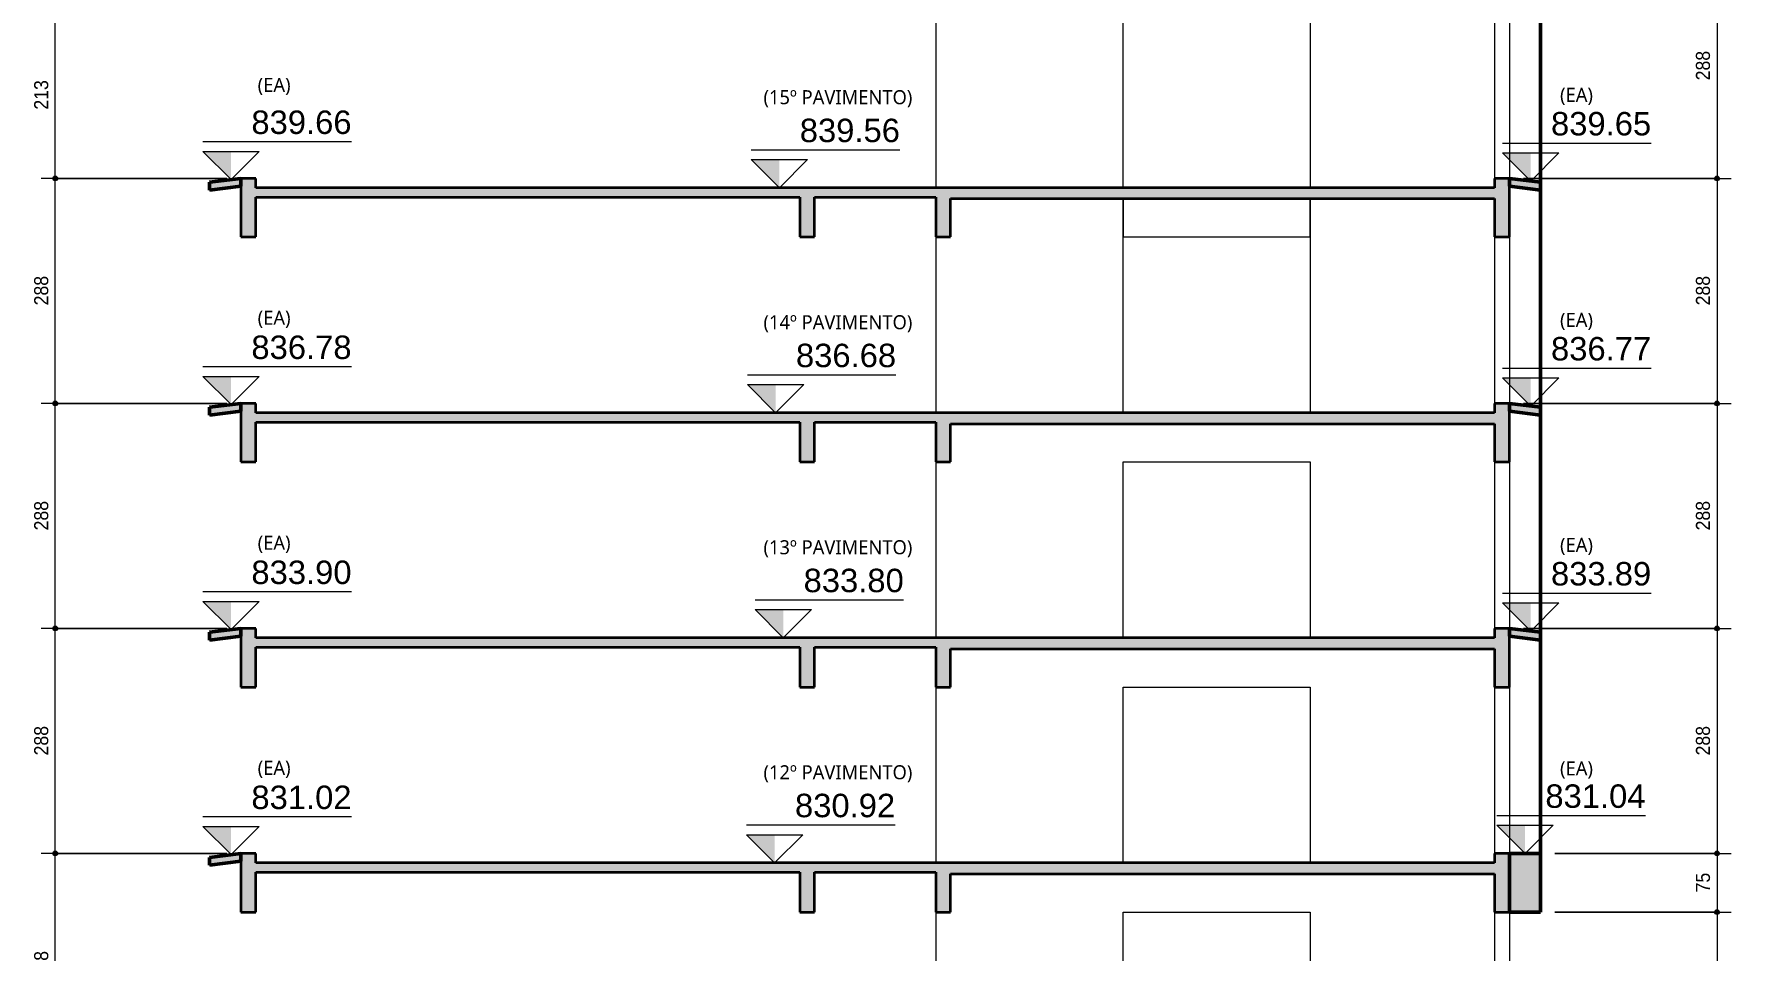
# Model space of a CAD drawing. Header units: centimetres. Extents: x -2102 to 22188, y -1637 to 88376.
# Drawn here: x 8400 to 10571, y 82980 to 84153 of the extents above; entities that cross this region are included whole.
import ezdxf

# ---------------------------------------------------------------- set-up
doc = ezdxf.new("R2010")
doc.units = ezdxf.units.CM
for name, color, linetype, lineweight in [('A-ANNO-DIMS', 7, 'Continuous', 9), ('A-ANNO-DIMS-120', 7, 'Continuous', 9), ('A-FLOR', 7, 'Continuous', 18), ('G-ANNO-DIMS', 7, 'Continuous', 9), ('G-ANNO-TEXT', 7, 'Continuous', 9), ('S-BEAM', 7, 'Continuous', 18), ('S-COLS', 7, 'Continuous', 18)]:
    doc.layers.add(name, color=color, linetype=linetype, lineweight=lineweight)
doc.styles.add('Arial_1', font='arial.ttf', dxfattribs={"width": 0.9, "height": 18})
doc.styles.add('Arial_2', font='arial.ttf', dxfattribs={"height": 30})
doc.styles.add('Gadugi_2', font='gadugi.ttf', dxfattribs={"height": 18})
doc.dimstyles.new('PED_1_5mm_ESQ_2', dxfattribs={"dimscale": 30.48, "dimtxt": 18.364669, "dimasz": 0.787402, "dimexe": 0.590551, "dimexo": 0.590551, "dimgap": 0.11811, "dimtad": 1, "dimdec": 1, "dimrnd": 0.5, "dimdsep": 46, "dimtxsty": 'Arial_1', "dimblk1": 'DOTSMALL', "dimblk2": 'DOTSMALL', "dimsah": 1, "dimcen": 0.09, "dimdle": 1.181102, "dimazin": 0, "dimtfac": 1, "dimtdec": 4, "dimtix": 1, "dimtmove": 0, "dimatfit": 3, "dimfxl": 1, "dimtvp": 1, "dimtolj": 1, "dimtzin": 0, "dimarcsym": 2})

# ---------------------------------------------------------------- blocks, each defined once
blk = doc.blocks.new('DIMBLOCK171-CT K 002 - CORTE B-B')
at = {"layer": 'A-ANNO-DIMS-120'}
h = blk.add_hatch(color=256, dxfattribs=at)
edge = h.paths.add_edge_path(flags=0)
edge.add_arc((10553.3, 84256), 3, 0, 360)
h = blk.add_hatch(color=256, dxfattribs=at)
edge = h.paths.add_edge_path(flags=0)
edge.add_arc((10553.3, 83968), 3, 0, 360)
for p, q in [((10305.6, 84256), (10571.3, 84256)), ((10553.3, 84256), (10305.6, 84256)), ((10553.3, 84256), (10553.3, 83968)), ((10305.6, 83968), (10571.3, 83968)), ((10553.3, 83968), (10305.6, 83968))]:
    blk.add_line(p, q, dxfattribs=at)
for centre in [(10553.3, 84256), (10553.3, 83968)]:
    blk.add_circle(centre, 3, dxfattribs=at)
at = {"layer": 'A-ANNO-DIMS-120', "color": 0, "insert": (10526.3, 84093.4), "char_height": 18, "width": 44.753, "attachment_point": 1, "rotation": 90, "line_spacing_factor": 0.941778, "style": 'Arial_1'}
blk.add_mtext('288', dxfattribs=at)
blk = doc.blocks.new('_DotSmall')
at = {"color": 0, "linetype": 'ByBlock', "const_width": 0.5}
blk.add_lwpolyline([(-0.0625, 0, 1), (0.0625, 0, 1)], format="xyb", close=True, dxfattribs=at)
blk = doc.blocks.new('DIMBLOCK172-CT K 002 - CORTE B-B')
at = {"layer": 'A-ANNO-DIMS-120'}
h = blk.add_hatch(color=256, dxfattribs=at)
edge = h.paths.add_edge_path(flags=0)
edge.add_arc((10553.3, 83968), 3, 0, 360)
h = blk.add_hatch(color=256, dxfattribs=at)
edge = h.paths.add_edge_path(flags=0)
edge.add_arc((10553.3, 83680), 3, 0, 360)
for p, q in [((10305.6, 83968), (10571.3, 83968)), ((10553.3, 83968), (10305.6, 83968)), ((10553.3, 83968), (10553.3, 83680)), ((10305.6, 83680), (10571.3, 83680)), ((10553.3, 83680), (10305.6, 83680))]:
    blk.add_line(p, q, dxfattribs=at)
for centre in [(10553.3, 83968), (10553.3, 83680)]:
    blk.add_circle(centre, 3, dxfattribs=at)
at = {"layer": 'A-ANNO-DIMS-120', "color": 0, "insert": (10526.3, 83805.4), "char_height": 18, "width": 44.753, "attachment_point": 1, "rotation": 90, "line_spacing_factor": 0.941778, "style": 'Arial_1'}
blk.add_mtext('288', dxfattribs=at)
blk = doc.blocks.new('DIMBLOCK173-CT K 002 - CORTE B-B')
at = {"layer": 'A-ANNO-DIMS-120'}
h = blk.add_hatch(color=256, dxfattribs=at)
edge = h.paths.add_edge_path(flags=0)
edge.add_arc((10553.3, 83680), 3, 0, 360)
h = blk.add_hatch(color=256, dxfattribs=at)
edge = h.paths.add_edge_path(flags=0)
edge.add_arc((10553.3, 83392), 3, 0, 360)
for p, q in [((10305.6, 83680), (10571.3, 83680)), ((10553.3, 83680), (10305.6, 83680)), ((10553.3, 83680), (10553.3, 83392)), ((10305.6, 83392), (10571.3, 83392)), ((10553.3, 83392), (10305.6, 83392))]:
    blk.add_line(p, q, dxfattribs=at)
for centre in [(10553.3, 83680), (10553.3, 83392)]:
    blk.add_circle(centre, 3, dxfattribs=at)
at = {"layer": 'A-ANNO-DIMS-120', "color": 0, "insert": (10526.3, 83517.4), "char_height": 18, "width": 44.753, "attachment_point": 1, "rotation": 90, "line_spacing_factor": 0.941778, "style": 'Arial_1'}
blk.add_mtext('288', dxfattribs=at)
blk = doc.blocks.new('DIMBLOCK174-CT K 002 - CORTE B-B')
at = {"layer": 'A-ANNO-DIMS-120'}
h = blk.add_hatch(color=256, dxfattribs=at)
edge = h.paths.add_edge_path(flags=0)
edge.add_arc((10553.3, 83392), 3, 0, 360)
h = blk.add_hatch(color=256, dxfattribs=at)
edge = h.paths.add_edge_path(flags=0)
edge.add_arc((10553.3, 83104), 3, 0, 360)
for p, q in [((10305.6, 83392), (10571.3, 83392)), ((10553.3, 83392), (10305.6, 83392)), ((10553.3, 83392), (10553.3, 83104)), ((10345.6, 83104), (10571.3, 83104)), ((10553.3, 83104), (10345.6, 83104))]:
    blk.add_line(p, q, dxfattribs=at)
for centre in [(10553.3, 83392), (10553.3, 83104)]:
    blk.add_circle(centre, 3, dxfattribs=at)
at = {"layer": 'A-ANNO-DIMS-120', "color": 0, "insert": (10526.3, 83229.4), "char_height": 18, "width": 44.753, "attachment_point": 1, "rotation": 90, "line_spacing_factor": 0.941778, "style": 'Arial_1'}
blk.add_mtext('288', dxfattribs=at)
blk = doc.blocks.new('DIMBLOCK175-CT K 002 - CORTE B-B')
at = {"layer": 'A-ANNO-DIMS-120'}
h = blk.add_hatch(color=256, dxfattribs=at)
edge = h.paths.add_edge_path(flags=0)
edge.add_arc((10553.3, 83104), 3, 0, 360)
h = blk.add_hatch(color=256, dxfattribs=at)
edge = h.paths.add_edge_path(flags=0)
edge.add_arc((10553.3, 83029), 3, 0, 360)
for p, q in [((10345.6, 83104), (10571.3, 83104)), ((10553.3, 83104), (10345.6, 83104)), ((10553.3, 83104), (10553.3, 83029)), ((10345.6, 83029), (10571.3, 83029)), ((10553.3, 83029), (10345.6, 83029))]:
    blk.add_line(p, q, dxfattribs=at)
for centre in [(10553.3, 83104), (10553.3, 83029)]:
    blk.add_circle(centre, 3, dxfattribs=at)
at = {"layer": 'A-ANNO-DIMS-120', "color": 0, "insert": (10526.3, 83054.1), "char_height": 18, "width": 29.836, "attachment_point": 1, "rotation": 90, "line_spacing_factor": 0.941778, "style": 'Arial_1'}
blk.add_mtext('75', dxfattribs=at)
blk = doc.blocks.new('DIMBLOCK176-CT K 002 - CORTE B-B')
at = {"layer": 'A-ANNO-DIMS-120'}
h = blk.add_hatch(color=256, dxfattribs=at)
edge = h.paths.add_edge_path(flags=0)
edge.add_arc((10553.3, 83029), 3, 0, 360)
h = blk.add_hatch(color=256, dxfattribs=at)
edge = h.paths.add_edge_path(flags=0)
edge.add_arc((10553.3, 82816), 3, 0, 360)
for p, q in [((10345.6, 83029), (10571.3, 83029)), ((10553.3, 83029), (10345.6, 83029)), ((10553.3, 83029), (10553.3, 82816)), ((10345.6, 82816), (10571.3, 82816)), ((10553.3, 82816), (10345.6, 82816))]:
    blk.add_line(p, q, dxfattribs=at)
for centre in [(10553.3, 83029), (10553.3, 82816)]:
    blk.add_circle(centre, 3, dxfattribs=at)
at = {"layer": 'A-ANNO-DIMS-120', "color": 0, "insert": (10526.3, 82903.9), "char_height": 18, "width": 44.753, "attachment_point": 1, "rotation": 90, "line_spacing_factor": 0.941778, "style": 'Arial_1'}
blk.add_mtext('213', dxfattribs=at)
blk = doc.blocks.new('DIMBLOCK206-CT K 002 - CORTE B-B')
at = {"layer": 'A-ANNO-DIMS-120'}
h = blk.add_hatch(color=256, dxfattribs=at)
edge = h.paths.add_edge_path(flags=0)
edge.add_arc((8427, 83104), 3, 0, 360)
h = blk.add_hatch(color=256, dxfattribs=at)
edge = h.paths.add_edge_path(flags=0)
edge.add_arc((8427, 82816), 3, 0, 360)
for p, q in [((8646.6, 83104), (8409, 83104)), ((8427, 82816), (8427, 83104)), ((8427, 83104), (8646.6, 83104)), ((8646.6, 82816), (8409, 82816)), ((8427, 82816), (8646.6, 82816))]:
    blk.add_line(p, q, dxfattribs=at)
for centre in [(8427, 83104), (8427, 82816)]:
    blk.add_circle(centre, 3, dxfattribs=at)
at = {"layer": 'A-ANNO-DIMS-120', "color": 0, "insert": (8400.1, 82941.4), "char_height": 18, "width": 44.753, "attachment_point": 1, "rotation": 90, "line_spacing_factor": 0.941778, "style": 'Arial_1'}
blk.add_mtext('288', dxfattribs=at)
blk = doc.blocks.new('DIMBLOCK207-CT K 002 - CORTE B-B')
at = {"layer": 'A-ANNO-DIMS-120'}
h = blk.add_hatch(color=256, dxfattribs=at)
edge = h.paths.add_edge_path(flags=0)
edge.add_arc((8427, 83392), 3, 0, 360)
h = blk.add_hatch(color=256, dxfattribs=at)
edge = h.paths.add_edge_path(flags=0)
edge.add_arc((8427, 83104), 3, 0, 360)
for p, q in [((8646.6, 83392), (8409, 83392)), ((8427, 83104), (8427, 83392)), ((8427, 83392), (8646.6, 83392)), ((8646.6, 83104), (8409, 83104)), ((8427, 83104), (8646.6, 83104))]:
    blk.add_line(p, q, dxfattribs=at)
for centre in [(8427, 83392), (8427, 83104)]:
    blk.add_circle(centre, 3, dxfattribs=at)
at = {"layer": 'A-ANNO-DIMS-120', "color": 0, "insert": (8400.1, 83229.4), "char_height": 18, "width": 44.753, "attachment_point": 1, "rotation": 90, "line_spacing_factor": 0.941778, "style": 'Arial_1'}
blk.add_mtext('288', dxfattribs=at)
blk = doc.blocks.new('DIMBLOCK208-CT K 002 - CORTE B-B')
at = {"layer": 'A-ANNO-DIMS-120'}
h = blk.add_hatch(color=256, dxfattribs=at)
edge = h.paths.add_edge_path(flags=0)
edge.add_arc((8427, 83680), 3, 0, 360)
h = blk.add_hatch(color=256, dxfattribs=at)
edge = h.paths.add_edge_path(flags=0)
edge.add_arc((8427, 83392), 3, 0, 360)
for p, q in [((8646.6, 83680), (8409, 83680)), ((8427, 83392), (8427, 83680)), ((8427, 83680), (8646.6, 83680)), ((8646.6, 83392), (8409, 83392)), ((8427, 83392), (8646.6, 83392))]:
    blk.add_line(p, q, dxfattribs=at)
for centre in [(8427, 83680), (8427, 83392)]:
    blk.add_circle(centre, 3, dxfattribs=at)
at = {"layer": 'A-ANNO-DIMS-120', "color": 0, "insert": (8400.1, 83517.4), "char_height": 18, "width": 44.753, "attachment_point": 1, "rotation": 90, "line_spacing_factor": 0.941778, "style": 'Arial_1'}
blk.add_mtext('288', dxfattribs=at)
blk = doc.blocks.new('DIMBLOCK209-CT K 002 - CORTE B-B')
at = {"layer": 'A-ANNO-DIMS-120'}
h = blk.add_hatch(color=256, dxfattribs=at)
edge = h.paths.add_edge_path(flags=0)
edge.add_arc((8427, 83968), 3, 0, 360)
h = blk.add_hatch(color=256, dxfattribs=at)
edge = h.paths.add_edge_path(flags=0)
edge.add_arc((8427, 83680), 3, 0, 360)
for p, q in [((8646.6, 83968), (8409, 83968)), ((8427, 83680), (8427, 83968)), ((8427, 83968), (8646.6, 83968)), ((8646.6, 83680), (8409, 83680)), ((8427, 83680), (8646.6, 83680))]:
    blk.add_line(p, q, dxfattribs=at)
for centre in [(8427, 83968), (8427, 83680)]:
    blk.add_circle(centre, 3, dxfattribs=at)
at = {"layer": 'A-ANNO-DIMS-120', "color": 0, "insert": (8400.1, 83805.4), "char_height": 18, "width": 44.753, "attachment_point": 1, "rotation": 90, "line_spacing_factor": 0.941778, "style": 'Arial_1'}
blk.add_mtext('288', dxfattribs=at)
blk = doc.blocks.new('DIMBLOCK210-CT K 002 - CORTE B-B')
at = {"layer": 'A-ANNO-DIMS-120'}
h = blk.add_hatch(color=256, dxfattribs=at)
edge = h.paths.add_edge_path(flags=0)
edge.add_arc((8427, 84181), 3, 0, 360)
h = blk.add_hatch(color=256, dxfattribs=at)
edge = h.paths.add_edge_path(flags=0)
edge.add_arc((8427, 83968), 3, 0, 360)
for p, q in [((8606.6, 84181), (8409, 84181)), ((8427, 83968), (8427, 84181)), ((8427, 84181), (8606.6, 84181)), ((8646.6, 83968), (8409, 83968)), ((8427, 83968), (8646.6, 83968))]:
    blk.add_line(p, q, dxfattribs=at)
for centre in [(8427, 84181), (8427, 83968)]:
    blk.add_circle(centre, 3, dxfattribs=at)
at = {"layer": 'A-ANNO-DIMS-120', "color": 0, "insert": (8400.1, 84055.9), "char_height": 18, "width": 44.753, "attachment_point": 1, "rotation": 90, "line_spacing_factor": 0.941778, "style": 'Arial_1'}
blk.add_mtext('213', dxfattribs=at)
blk = doc.blocks.new('Elevações de ponto - SIMBOLO DE NÍVEL-CORTE-2219088-CT K 002 - CORTE B-B')
at = {"layer": 'G-ANNO-DIMS'}
blk.add_hatch(color=256, dxfattribs=at).paths.add_polyline_path([(-908.7, 80012), (-908.7, 79976), (-944.7, 80012)], flags=0)
for p, q in [((-754.7, 80024.2), (-944.7, 80024.2)), ((-908.7, 79976), (-944.7, 80012)), ((-944.7, 80012), (-872.7, 80012)), ((-872.7, 80012), (-908.7, 79976))]:
    blk.add_line(p, q, dxfattribs=at)

msp = doc.modelspace()

# ---------------------------------------------------------------- hatches: boundary and pattern name
at = {"layer": 'A-FLOR', "true_color": 0xa6a6a6}
for points in [[(8624.58, 83952.92), (8664.58, 83957.92), (8664.58, 83968), (8624.58, 83963), (8624.58, 83956)], [(9379.64, 83944), (9379.64, 83956), (8683.58, 83956), (8683.58, 83944)], [(9553.64, 83944), (9553.64, 83956), (9398.64, 83956), (9398.64, 83944), (9540.84, 83944)], [(10171.2, 83942), (10268.64, 83942), (10268.64, 83956), (9572.64, 83956), (9572.64, 83942), (10032.64, 83942)], [(10327.64, 83952.92), (10327.64, 83963), (10287.64, 83968), (10287.64, 83957.92), (10303.03, 83956)], [(8624.58, 83664.92), (8664.58, 83669.92), (8664.58, 83680), (8624.58, 83675), (8624.58, 83668)], [(9379.64, 83656), (9379.64, 83668), (8683.58, 83668), (8683.58, 83656)], [(9398.64, 83656), (9553.64, 83656), (9553.64, 83668), (9398.64, 83668)], [(10171.2, 83654), (10268.64, 83654), (10268.64, 83668), (9572.64, 83668), (9572.64, 83654), (10032.64, 83654)], [(10327.64, 83664.92), (10327.64, 83675), (10287.64, 83680), (10287.64, 83669.92), (10303.02, 83668)], [(8624.58, 83376.92), (8664.58, 83381.92), (8664.58, 83392), (8624.58, 83387), (8624.58, 83380)], [(10327.64, 83376.92), (10327.64, 83387), (10287.64, 83392), (10287.64, 83381.92), (10303.02, 83380)], [(9379.64, 83368), (9379.64, 83380), (8683.58, 83380), (8683.58, 83368)], [(9530.95, 83368), (9553.64, 83368), (9553.64, 83380), (9398.64, 83380), (9398.64, 83368)], [(10171.2, 83366), (10268.64, 83366), (10268.64, 83380), (9572.64, 83380), (9572.64, 83366), (10032.64, 83366)], [(8624.58, 83088.92), (8664.58, 83093.92), (8664.58, 83104), (8624.58, 83099), (8624.58, 83092)], [(9379.64, 83080), (9379.64, 83092), (8683.58, 83092), (8683.58, 83080)], [(9553.64, 83080), (9553.64, 83092), (9398.64, 83092), (9398.64, 83080), (9540.84, 83080)], [(10171.2, 83078), (10268.64, 83078), (10268.64, 83092), (9572.64, 83092), (9572.64, 83078), (10032.64, 83078)]]:
    msp.add_hatch(color=253, dxfattribs=at).paths.add_polyline_path(points, flags=0)
at = {"layer": 'S-BEAM', "true_color": 0xa6a6a6}
for points in [[(8664.58, 83893), (8683.58, 83893), (8683.58, 83968), (8664.58, 83968), (8664.58, 83944)], [(9379.64, 83893), (9398.64, 83893), (9398.64, 83956), (9379.64, 83956), (9379.64, 83944)], [(9553.64, 83893), (9572.64, 83893), (9572.64, 83956), (9553.64, 83956), (9553.64, 83942)], [(10287.64, 83893), (10287.64, 83968), (10268.64, 83968), (10268.64, 83893)], [(8664.58, 83605), (8683.58, 83605), (8683.58, 83680), (8664.58, 83680), (8664.58, 83656)], [(9379.64, 83605), (9398.64, 83605), (9398.64, 83668), (9379.64, 83668), (9379.64, 83656)], [(9572.64, 83605), (9572.64, 83668), (9553.64, 83668), (9553.64, 83605)], [(10268.64, 83605), (10287.64, 83605), (10287.64, 83680), (10268.64, 83680), (10268.64, 83654)], [(8664.58, 83317), (8683.58, 83317), (8683.58, 83392), (8664.58, 83392), (8664.58, 83368)], [(10287.64, 83317), (10287.64, 83392), (10268.64, 83392), (10268.64, 83317)], [(9379.64, 83317), (9398.64, 83317), (9398.64, 83380), (9379.64, 83380), (9379.64, 83368)], [(9553.64, 83317), (9572.64, 83317), (9572.64, 83380), (9553.64, 83380), (9553.64, 83366)], [(8664.58, 83029), (8683.58, 83029), (8683.58, 83104), (8664.58, 83104), (8664.58, 83080)], [(10268.64, 83029), (10287.64, 83029), (10287.64, 83104), (10268.64, 83104), (10268.64, 83031)], [(10287.64, 83029), (10327.64, 83029), (10327.64, 83104), (10287.64, 83104), (10287.64, 83073.89)], [(9398.64, 83029), (9398.64, 83092), (9379.64, 83092), (9379.64, 83029)], [(9572.64, 83029), (9572.64, 83092), (9553.64, 83092), (9553.64, 83029)]]:
    msp.add_hatch(color=253, dxfattribs=at).paths.add_polyline_path(points, flags=0)

# ---------------------------------------------------------------- linework, layer by layer
at = {"layer": 'A-FLOR', "color": 190, "lineweight": 50, "true_color": 0x8000ff}
for p, q in [((8664.58, 83968), (8624.58, 83963)), ((8624.58, 83963), (8624.58, 83952.92)), ((8624.58, 83952.92), (8664.58, 83957.92)), ((8664.58, 83957.92), (8664.58, 83968)), ((10327.64, 83963), (10287.64, 83968)), ((10287.64, 83968), (10287.64, 83957.92)), ((10287.64, 83957.92), (10327.64, 83952.92)), ((10327.64, 83952.92), (10327.64, 83963)), ((8664.58, 83680), (8624.58, 83675)), ((8624.58, 83675), (8624.58, 83664.92)), ((8624.58, 83664.92), (8664.58, 83669.92)), ((8664.58, 83669.92), (8664.58, 83680)), ((10327.64, 83675), (10287.64, 83680)), ((10287.64, 83680), (10287.64, 83669.92)), ((10287.64, 83669.92), (10327.64, 83664.92)), ((10327.64, 83664.92), (10327.64, 83675)), ((8664.58, 83392), (8624.58, 83387)), ((8624.58, 83387), (8624.58, 83376.92)), ((8664.58, 83381.92), (8664.58, 83392)), ((10327.64, 83387), (10287.64, 83392)), ((10287.64, 83392), (10287.64, 83381.92)), ((10327.64, 83376.92), (10327.64, 83387)), ((8624.58, 83376.92), (8664.58, 83381.92)), ((10287.64, 83381.92), (10327.64, 83376.92)), ((8664.58, 83104), (8624.58, 83099)), ((8664.58, 83093.92), (8664.58, 83104)), ((8624.58, 83099), (8624.58, 83088.92)), ((8624.58, 83088.92), (8664.58, 83093.92))]:
    msp.add_line(p, q, dxfattribs=at)
at = {"layer": 'A-FLOR', "lineweight": 35}
for p, q in [((9379.64, 83956), (8683.58, 83956)), ((9553.64, 83956), (9398.64, 83956)), ((10268.64, 83956), (9572.64, 83956)), ((8683.58, 83944), (9379.64, 83944)), ((9398.64, 83944), (9553.64, 83944)), ((9572.64, 83942), (10268.64, 83942)), ((9379.64, 83668), (8683.58, 83668)), ((9553.64, 83668), (9398.64, 83668)), ((10268.64, 83668), (9572.64, 83668)), ((8683.58, 83656), (9379.64, 83656)), ((9398.64, 83656), (9553.64, 83656)), ((9572.64, 83654), (10268.64, 83654)), ((9379.64, 83380), (8683.58, 83380)), ((8683.58, 83368), (9379.64, 83368)), ((9553.64, 83380), (9398.64, 83380)), ((9398.64, 83368), (9553.64, 83368)), ((10268.64, 83380), (9572.64, 83380)), ((9572.64, 83366), (10268.64, 83366)), ((9379.64, 83092), (8683.58, 83092)), ((9553.64, 83092), (9398.64, 83092)), ((10268.64, 83092), (9572.64, 83092)), ((8683.58, 83080), (9379.64, 83080)), ((9398.64, 83080), (9553.64, 83080)), ((9572.64, 83078), (10268.64, 83078))]:
    msp.add_line(p, q, dxfattribs=at)
at = {"layer": 'S-BEAM', "lineweight": 35}
for p, q in [((8683.58, 83968), (8664.58, 83968)), ((8664.58, 83957.92), (8664.58, 83893)), ((8683.58, 83956), (8683.58, 83968)), ((9398.64, 83956), (9379.64, 83956)), ((9572.64, 83956), (9553.64, 83956)), ((10287.64, 83968), (10268.64, 83968)), ((10268.64, 83968), (10268.64, 83956)), ((10287.64, 83893), (10287.64, 83957.92)), ((8683.58, 83893), (8683.58, 83944)), ((9379.64, 83944), (9379.64, 83893)), ((9398.64, 83893), (9398.64, 83944)), ((9553.64, 83944), (9553.64, 83893)), ((9572.64, 83893), (9572.64, 83942)), ((10268.64, 83942), (10268.64, 83893)), ((8664.58, 83893), (8683.58, 83893)), ((9379.64, 83893), (9398.64, 83893)), ((9553.64, 83893), (9572.64, 83893)), ((10268.64, 83893), (10287.64, 83893)), ((8683.58, 83680), (8664.58, 83680)), ((8664.58, 83669.92), (8664.58, 83605)), ((8683.58, 83668), (8683.58, 83680)), ((9398.64, 83668), (9379.64, 83668)), ((9572.64, 83668), (9553.64, 83668)), ((10287.64, 83680), (10268.64, 83680)), ((10268.64, 83680), (10268.64, 83668)), ((10287.64, 83605), (10287.64, 83669.92)), ((8683.58, 83605), (8683.58, 83656)), ((9379.64, 83656), (9379.64, 83605)), ((9398.64, 83605), (9398.64, 83656)), ((9553.64, 83656), (9553.64, 83605)), ((9572.64, 83605), (9572.64, 83654)), ((10268.64, 83654), (10268.64, 83605)), ((8664.58, 83605), (8683.58, 83605)), ((9379.64, 83605), (9398.64, 83605)), ((9553.64, 83605), (9572.64, 83605)), ((10268.64, 83605), (10287.64, 83605)), ((8683.58, 83392), (8664.58, 83392)), ((8683.58, 83380), (8683.58, 83392)), ((10287.64, 83392), (10268.64, 83392)), ((10268.64, 83392), (10268.64, 83380)), ((8664.58, 83381.92), (8664.58, 83317)), ((8683.58, 83317), (8683.58, 83368)), ((9398.64, 83380), (9379.64, 83380)), ((9379.64, 83368), (9379.64, 83317)), ((9398.64, 83317), (9398.64, 83368)), ((9572.64, 83380), (9553.64, 83380)), ((9553.64, 83368), (9553.64, 83317)), ((9572.64, 83317), (9572.64, 83366)), ((10268.64, 83366), (10268.64, 83317)), ((10287.64, 83317), (10287.64, 83381.92)), ((8664.58, 83317), (8683.58, 83317)), ((9379.64, 83317), (9398.64, 83317)), ((9553.64, 83317), (9572.64, 83317)), ((10268.64, 83317), (10287.64, 83317)), ((8683.58, 83104), (8664.58, 83104)), ((8683.58, 83092), (8683.58, 83104)), ((10287.64, 83104), (10268.64, 83104)), ((10268.64, 83104), (10268.64, 83092)), ((8664.58, 83093.92), (8664.58, 83029)), ((9398.64, 83092), (9379.64, 83092)), ((9572.64, 83092), (9553.64, 83092)), ((8683.58, 83029), (8683.58, 83080)), ((9379.64, 83080), (9379.64, 83029)), ((9398.64, 83029), (9398.64, 83080)), ((9553.64, 83080), (9553.64, 83029)), ((9572.64, 83029), (9572.64, 83078)), ((10268.64, 83078), (10268.64, 83029)), ((8664.58, 83029), (8683.58, 83029)), ((9379.64, 83029), (9398.64, 83029)), ((9553.64, 83029), (9572.64, 83029)), ((10268.64, 83029), (10287.64, 83029))]:
    msp.add_line(p, q, dxfattribs=at)
at = {"layer": 'S-BEAM'}
for p, q in [((8664.58, 83968), (8664.58, 83957.92)), ((10287.64, 83957.92), (10287.64, 83968)), ((9793.64, 83942), (9793.64, 83893)), ((10032.64, 83893), (10032.64, 83942)), ((9793.64, 83893), (10032.64, 83893)), ((8664.58, 83680), (8664.58, 83669.92)), ((10287.64, 83669.92), (10287.64, 83680)), ((9793.64, 83605), (10032.64, 83605)), ((8664.58, 83392), (8664.58, 83381.92)), ((10287.64, 83381.92), (10287.64, 83392)), ((9793.64, 83317), (10032.64, 83317)), ((8664.58, 83104), (8664.58, 83093.92)), ((10287.64, 83029), (10287.64, 83104)), ((9793.64, 83029), (10032.64, 83029))]:
    msp.add_line(p, q, dxfattribs=at)
at = {"layer": 'S-BEAM', "color": 190, "lineweight": 50, "true_color": 0x8000ff}
for p, q in [((10327.64, 83104), (10287.64, 83104)), ((10287.64, 83104), (10287.64, 83029)), ((10327.64, 83029), (10327.64, 83104)), ((10287.64, 83029), (10327.64, 83029))]:
    msp.add_line(p, q, dxfattribs=at)
at = {"layer": 'S-COLS', "color": 190, "lineweight": 50, "true_color": 0x8000ff}
for p, q in [((10327.64, 83963), (10327.64, 84240.92)), ((10327.64, 83675), (10327.64, 83952.92)), ((10327.64, 83387), (10327.64, 83664.92)), ((10327.64, 83104), (10327.64, 83376.92))]:
    msp.add_line(p, q, dxfattribs=at)
at = {"layer": 'S-COLS'}
for p, q in [((9553.64, 84181), (9553.64, 83956)), ((9793.64, 83956), (9793.64, 84181)), ((10032.64, 84181), (10032.64, 83956)), ((10268.64, 84181), (10268.64, 83968)), ((10287.64, 84181), (10287.64, 83968)), ((9793.64, 83893), (9793.64, 83942)), ((10032.64, 83942), (10032.64, 83893)), ((9553.64, 83893), (9553.64, 83668)), ((9793.64, 83668), (9793.64, 83893)), ((10032.64, 83893), (10032.64, 83668)), ((10268.64, 83893), (10268.64, 83680)), ((10287.64, 83893), (10287.64, 83680)), ((9553.64, 83605), (9553.64, 83380)), ((9793.64, 83380), (9793.64, 83605)), ((10032.64, 83605), (10032.64, 83380)), ((10268.64, 83605), (10268.64, 83392)), ((10287.64, 83605), (10287.64, 83392)), ((9553.64, 83317), (9553.64, 83092)), ((9793.64, 83092), (9793.64, 83317)), ((10032.64, 83317), (10032.64, 83092)), ((10268.64, 83317), (10268.64, 83104)), ((10287.64, 83317), (10287.64, 83104)), ((9553.64, 83029), (9553.64, 82804)), ((9793.64, 82804), (9793.64, 83029)), ((10032.64, 83029), (10032.64, 82804)), ((10268.64, 83029), (10268.64, 82816)), ((10287.64, 83029), (10287.64, 82816))]:
    msp.add_line(p, q, dxfattribs=at)

# ---------------------------------------------------------------- block references
at = {"layer": 'G-ANNO-DIMS'}
for p in [(9560.73, 3990.43), (10262.39, 3980), (11223.59, 3988.6), (9560.73, 3702.43), (10257.5, 3692), (11223.59, 3700.6), (9560.73, 3414.43), (10267.29, 3404), (11223.59, 3412.6), (9560.73, 3126.43), (11216.36, 3128), (10256.27, 3116)]:
    msp.add_blockref('Elevações de ponto - SIMBOLO DE NÍVEL-CORTE-2219088-CT K 002 - CORTE B-B', p, dxfattribs=at)

# ---------------------------------------------------------------- texts
at = {"layer": 'G-ANNO-DIMS', "char_height": 30, "width": 153.5274, "attachment_point": 1, "line_spacing_factor": 0.941778, "style": 'Arial_2'}
for s, insert in [('839.66', (8678.04, 84054.79)), ('839.56', (9379.7, 84044.36)), ('839.65', (10340.91, 84052.96)), ('836.78', (8678.04, 83766.79)), ('836.68', (9374.81, 83756.36)), ('836.77', (10340.91, 83764.96)), ('833.90', (8678.04, 83478.79)), ('833.89', (10340.91, 83476.96)), ('833.80', (9384.6, 83468.36)), ('831.02', (8678.04, 83190.79)), ('831.04', (10333.67, 83192.36)), ('830.92', (9373.58, 83180.36))]:
    msp.add_mtext(s, dxfattribs=dict(at, insert=insert))
at = {"layer": 'G-ANNO-TEXT', "char_height": 18, "attachment_point": 1, "style": 'Gadugi_2'}
for s, insert, width in [('(EA)', (8686.1, 84096.57), 54.8354), ('(15º PAVIMENTO)', (9333.27, 84080.87), 245.3164), ('(EA)', (10352.48, 84083.88), 54.8354), ('(EA)', (8686.1, 83798.57), 54.8354), ('(14º PAVIMENTO)', (9333.27, 83792.88), 245.3164), ('(EA)', (10352.48, 83795.88), 54.8354), ('(EA)', (8686.1, 83510.57), 54.8354), ('(13º PAVIMENTO)', (9333.27, 83504.88), 245.3164), ('(EA)', (10352.48, 83507.88), 54.8354), ('(EA)', (8686.1, 83222.57), 54.8354), ('(12º PAVIMENTO)', (9333.27, 83216.88), 245.3164), ('(EA)', (10352.48, 83221.88), 54.8354)]:
    msp.add_mtext(s, dxfattribs=dict(at, insert=insert, width=width))

# ---------------------------------------------------------------- dimensions: what is measured, and where the dimension line sits
at = {"layer": 'A-ANNO-DIMS'}
for base, p1, p2, override, picture, middle in [((10553.28, 83968), (10287.64, 84256), (10287.64, 83968), {"dimpost": '<>', "dimfxl": 288}, 'DIMBLOCK171-CT K 002 - CORTE B-B', (10540.49, 84112)), ((8427.05, 84181), (8664.58, 83968), (8624.58, 84181), {"dimpost": '<>', "dimfxl": 216.723326}, 'DIMBLOCK210-CT K 002 - CORTE B-B', (8414.25, 84074.5)), ((8427.05, 83968), (8664.58, 83680), (8664.58, 83968), {"dimpost": '<>', "dimfxl": 287.999}, 'DIMBLOCK209-CT K 002 - CORTE B-B', (8414.26, 83824)), ((10553.28, 83680), (10287.64, 83968), (10287.64, 83680), {"dimpost": '<>', "dimfxl": 287.999}, 'DIMBLOCK172-CT K 002 - CORTE B-B', (10540.49, 83824)), ((8427.05, 83680), (8664.58, 83392), (8664.58, 83680), {"dimpost": '<>', "dimfxl": 288}, 'DIMBLOCK208-CT K 002 - CORTE B-B', (8414.26, 83536)), ((10553.28, 83392), (10287.64, 83680), (10287.64, 83392), {"dimpost": '<>', "dimfxl": 288}, 'DIMBLOCK173-CT K 002 - CORTE B-B', (10540.49, 83536)), ((8427.05, 83392), (8664.58, 83104), (8664.58, 83392), {"dimpost": '<>', "dimfxl": 288}, 'DIMBLOCK207-CT K 002 - CORTE B-B', (8414.26, 83248)), ((10553.28, 83104), (10287.64, 83392), (10327.64, 83104), {"dimpost": '<>', "dimfxl": 290.76451}, 'DIMBLOCK174-CT K 002 - CORTE B-B', (10540.49, 83248)), ((8427.05, 83104), (8664.58, 82816), (8664.58, 83104), {"dimpost": '<>', "dimfxl": 288}, 'DIMBLOCK206-CT K 002 - CORTE B-B', (8414.26, 82960)), ((10553.28, 83029), (10327.64, 83104), (10327.64, 83029), {"dimpost": '<>', "dimfxl": 75}, 'DIMBLOCK175-CT K 002 - CORTE B-B', (10540.53, 83066.5)), ((10553.28, 82816), (10327.64, 83029), (10327.64, 82816), {"dimpost": '<>', "dimfxl": 213}, 'DIMBLOCK176-CT K 002 - CORTE B-B', (10540.48, 82922.5))]:
    dim = msp.add_linear_dim(base=base, p1=p1, p2=p2, angle=90, dimstyle='PED_1_5mm_ESQ_2', override=override, dxfattribs=at)
    dim.commit()
    dim.dimension.update_dxf_attribs({"geometry": picture, "text_midpoint": middle})

doc.saveas('drawing.dxf')
